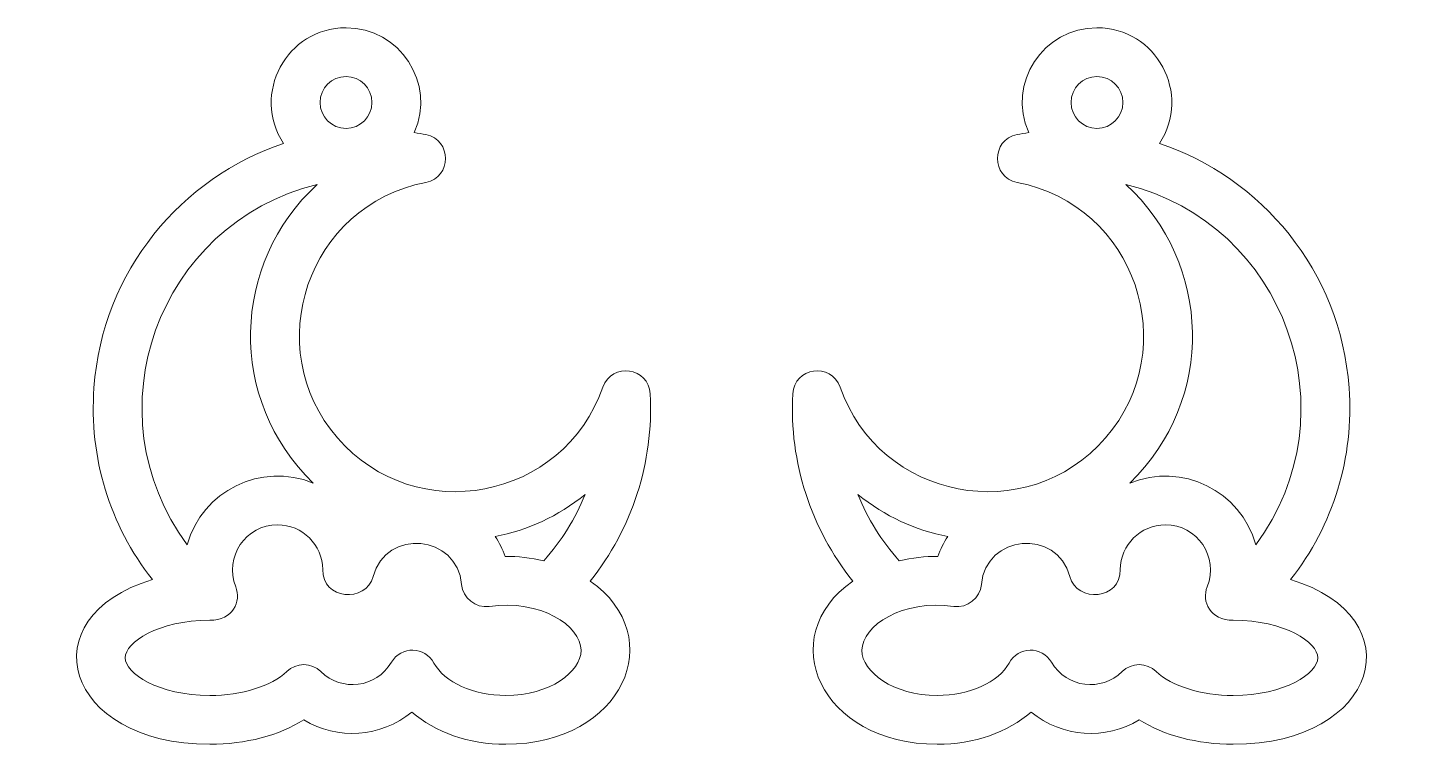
# Model space of a CAD drawing. Header units: inches. Extents: x 25 to 253, y 15 to 133.
import ezdxf

# ---------------------------------------------------------------- set-up
doc = ezdxf.new("R2010")
doc.units = ezdxf.units.IN
doc.header["$MEASUREMENT"] = 0
doc.layers.add('_U+0421_U+043B_U+043E_U+0439 1', color=7, linetype='Continuous')

msp = doc.modelspace()

# ---------------------------------------------------------------- linework, layer by layer
at = {"layer": '_U+0421_U+043B_U+043E_U+0439 1', "color": 1, "lineweight": 9, "true_color": 0xff0000}
for points, knots in [([(117.3, 42.01), (124.16, 50.62), (127.7, 61.42), (127.14, 72.69), (126.93, 77.06), (120.81, 77.95), (119.37, 73.81), (112.94, 55.31), (88.72, 50.63), (75.85, 65.5), (63.07, 80.27), (70.92, 103.63), (90.35, 107.37), (94.64, 108.19), (94.66, 114.38), (90.36, 115.22), (89.73, 115.35), (89.09, 115.44), (88.46, 115.54), (92.05, 123.64), (86.07, 132.74), (77.26, 132.74), (67.53, 132.74), (61.67, 121.87), (67.03, 113.76), (50.35, 108.18), (37.34, 92.98), (35.94, 73.7), (35.11, 62.29), (38.5, 51.21), (45.51, 42.26), (25.08, 36.08), (30.99, 15.26), (54.92, 15.26), (60.83, 15.26), (66.34, 16.72), (70.35, 19.27), (75.84, 15.93), (82.94, 16.34), (88.07, 20.53), (91.84, 17.23), (97.4, 15.26), (103.46, 15.26), (122.7, 15.26), (130.36, 32.9), (117.3, 42.01)], [0, 0, 0, 0, 1, 1, 1, 2, 2, 2, 3, 3, 3, 4, 4, 4, 5, 5, 5, 6, 6, 6, 7, 7, 7, 8, 8, 8, 9, 9, 9, 10, 10, 10, 11, 11, 11, 12, 12, 12, 13, 13, 13, 14, 14, 14, 15, 15, 15, 15]), ([(174.18, 15.26), (180.24, 15.26), (185.8, 17.23), (189.57, 20.53), (194.7, 16.34), (201.8, 15.93), (207.29, 19.27), (211.3, 16.72), (216.81, 15.26), (222.72, 15.26), (246.64, 15.26), (252.56, 36.08), (232.13, 42.26), (239.14, 51.21), (242.53, 62.29), (241.7, 73.7), (240.3, 92.98), (227.28, 108.18), (210.61, 113.76), (215.97, 121.87), (210.11, 132.74), (200.38, 132.74), (191.56, 132.74), (185.59, 123.64), (189.18, 115.54), (188.54, 115.44), (187.91, 115.35), (187.27, 115.22), (182.98, 114.38), (183, 108.19), (187.29, 107.37), (206.72, 103.63), (214.56, 80.27), (201.79, 65.5), (188.92, 50.63), (164.7, 55.31), (158.27, 73.81), (156.82, 77.95), (150.71, 77.06), (150.49, 72.69), (149.93, 61.42), (153.47, 50.62), (160.34, 42.01), (147.28, 32.9), (154.94, 15.26), (174.18, 15.26)], [0, 0, 0, 0, 1, 1, 1, 2, 2, 2, 3, 3, 3, 4, 4, 4, 5, 5, 5, 6, 6, 6, 7, 7, 7, 8, 8, 8, 9, 9, 9, 10, 10, 10, 11, 11, 11, 12, 12, 12, 13, 13, 13, 14, 14, 14, 15, 15, 15, 15]), ([(77.26, 124.74), (79.61, 124.74), (81.51, 122.83), (81.51, 120.49), (81.51, 118.14), (79.61, 116.23), (77.26, 116.23), (74.91, 116.23), (73, 118.14), (73, 120.49), (73, 122.83), (74.91, 124.74), (77.26, 124.74)], [0, 0, 0, 0, 1, 1, 1, 2, 2, 2, 3, 3, 3, 4, 4, 4, 4]), ([(204.63, 120.49), (204.63, 118.14), (202.73, 116.23), (200.38, 116.23), (198.03, 116.23), (196.13, 118.14), (196.13, 120.49), (196.13, 122.83), (198.03, 124.74), (200.38, 124.74), (202.73, 124.74), (204.63, 122.83), (204.63, 120.49)], [0, 0, 0, 0, 1, 1, 1, 2, 2, 2, 3, 3, 3, 4, 4, 4, 4]), ([(72.53, 107.03), (58.42, 94.13), (57.74, 71.74), (71.9, 58.08), (63.33, 61.61), (53.69, 56.79), (51.23, 47.97), (35.29, 69.43), (46.26, 100.61), (72.53, 107.03)], [0, 0, 0, 0, 1, 1, 1, 2, 2, 2, 3, 3, 3, 3]), ([(226.41, 47.97), (223.95, 56.79), (214.31, 61.61), (205.74, 58.07), (219.9, 71.74), (219.22, 94.13), (205.11, 107.03), (231.37, 100.61), (242.35, 69.43), (226.41, 47.97)], [0, 0, 0, 0, 1, 1, 1, 2, 2, 2, 3, 3, 3, 3]), ([(109.68, 45.35), (107.53, 45.85), (105.47, 46.06), (103.34, 46.06), (102.93, 47.22), (102.38, 48.31), (101.72, 49.31), (106.98, 50.34), (112.06, 52.62), (116.47, 56.23), (114.86, 52.27), (112.57, 48.59), (109.68, 45.35)], [0, 0, 0, 0, 1, 1, 1, 2, 2, 2, 3, 3, 3, 4, 4, 4, 4]), ([(161.17, 56.23), (165.58, 52.62), (170.66, 50.34), (175.91, 49.31), (175.26, 48.31), (174.71, 47.22), (174.3, 46.06), (172.17, 46.06), (170.11, 45.85), (167.96, 45.35), (165.07, 48.59), (162.77, 52.27), (161.17, 56.23)], [0, 0, 0, 0, 1, 1, 1, 2, 2, 2, 3, 3, 3, 4, 4, 4, 4]), ([(103.46, 23.26), (98.19, 23.26), (93.35, 25.44), (91.68, 28.57), (90.21, 31.32), (86.29, 31.41), (84.7, 28.71), (82.21, 24.46), (76.53, 23.84), (73.14, 27.17), (71.59, 28.69), (69.11, 28.69), (67.55, 27.18), (65.11, 24.8), (60.15, 23.26), (54.92, 23.26), (46.46, 23.26), (41.07, 26.92), (41.07, 29.43), (41.07, 31.95), (46.46, 35.6), (54.92, 35.6), (58.71, 35.55), (60.14, 38.7), (59.18, 41.09), (57.22, 45.97), (60.85, 51.24), (66.05, 51.24), (70.1, 51.24), (73.41, 47.96), (73.44, 43.9), (73.32, 38.96), (80.52, 38.38), (81.71, 42.77), (83.87, 50.72), (95.5, 49.63), (96.21, 41.48), (96.4, 39.2), (98.49, 37.55), (100.75, 37.87), (109.11, 39.06), (115.79, 34.71), (115.79, 30.66), (115.79, 27.16), (110.73, 23.26), (103.46, 23.26)], [0, 0, 0, 0, 1, 1, 1, 2, 2, 2, 3, 3, 3, 4, 4, 4, 5, 5, 5, 6, 6, 6, 7, 7, 7, 8, 8, 8, 9, 9, 9, 10, 10, 10, 11, 11, 11, 12, 12, 12, 13, 13, 13, 14, 14, 14, 15, 15, 15, 15]), ([(161.84, 30.66), (161.84, 34.71), (168.53, 39.06), (176.89, 37.87), (179.15, 37.55), (181.23, 39.2), (181.43, 41.48), (182.14, 49.63), (193.77, 50.72), (195.92, 42.77), (197.11, 38.37), (204.32, 38.96), (204.19, 43.9), (204.23, 47.95), (207.53, 51.24), (211.59, 51.24), (216.79, 51.24), (220.42, 45.97), (218.45, 41.09), (217.49, 38.7), (218.92, 35.55), (222.72, 35.6), (231.17, 35.6), (236.57, 31.95), (236.57, 29.43), (236.57, 26.92), (231.18, 23.26), (222.72, 23.26), (217.49, 23.26), (212.53, 24.8), (210.09, 27.18), (208.53, 28.69), (206.05, 28.69), (204.49, 27.17), (201.11, 23.84), (195.43, 24.46), (192.93, 28.71), (191.35, 31.41), (187.42, 31.32), (185.96, 28.57), (184.29, 25.44), (179.44, 23.26), (174.18, 23.26), (166.91, 23.26), (161.84, 27.16), (161.84, 30.66)], [0, 0, 0, 0, 1, 1, 1, 2, 2, 2, 3, 3, 3, 4, 4, 4, 5, 5, 5, 6, 6, 6, 7, 7, 7, 8, 8, 8, 9, 9, 9, 10, 10, 10, 11, 11, 11, 12, 12, 12, 13, 13, 13, 14, 14, 14, 15, 15, 15, 15])]:
    msp.add_open_spline(points, degree=3, knots=knots, dxfattribs=at)

doc.saveas('drawing.dxf')
